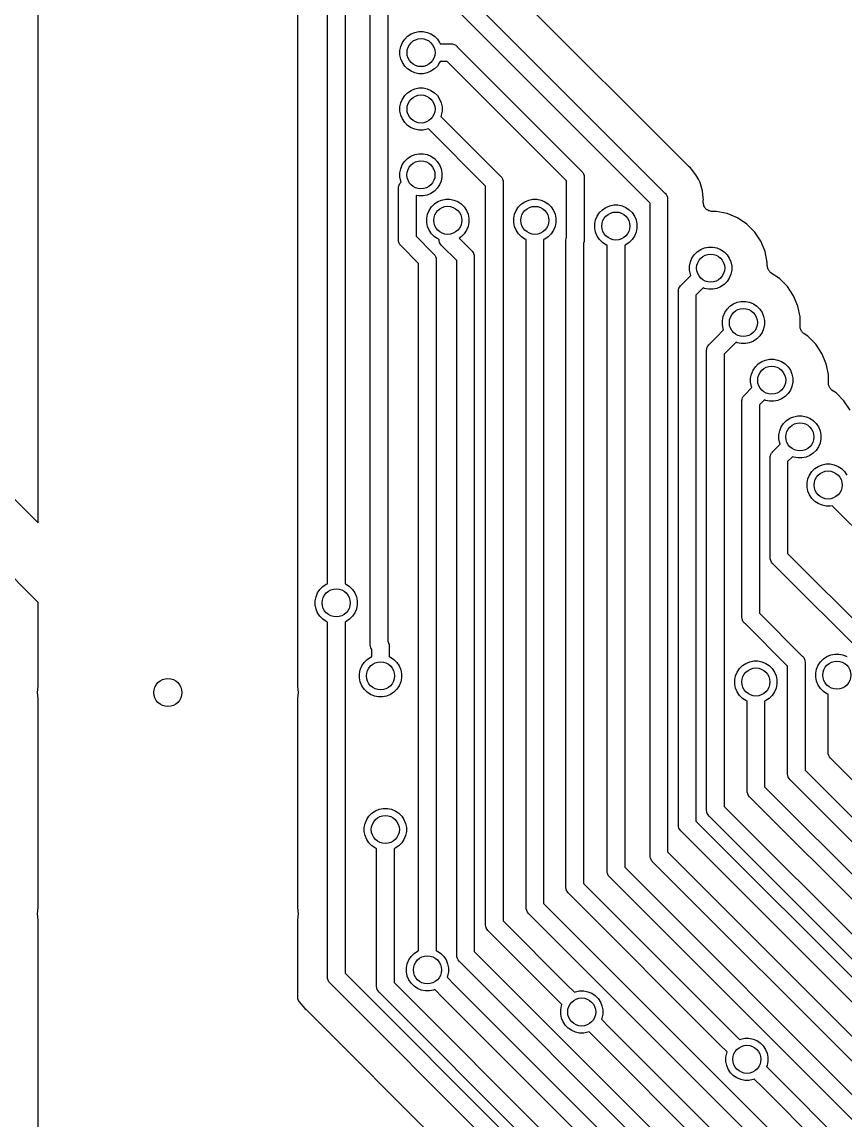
# Model space of a CAD drawing. Extents: x 3.61 to 7.55, y -5.8 to -3.38.
# Drawn here: x 5.58 to 6.041, y -4.813 to -4.197 of the extents above; entities that cross this region are included whole.
import ezdxf

# ---------------------------------------------------------------- set-up
doc = ezdxf.new("R2010")
doc.units = 0
doc.header["$MEASUREMENT"] = 0
doc.layers.add('BLACK', color=7, linetype='CONTINUOUS')

msp = doc.modelspace()

# ---------------------------------------------------------------- linework, layer by layer
at = {"layer": 'BLACK', "linetype": 'CONTINUOUS'}
for p, q in [((5.58858, -4.47763), (5.58858, -3.95633)), ((5.73425, -3.98292), (5.73425, -4.55154)), ((5.75098, -4.5117), (5.75098, -3.98857)), ((5.76083, -3.99037), (5.76083, -4.5117)), ((5.77502, -4.54562), (5.77502, -3.98694)), ((5.78486, -3.98874), (5.78486, -4.54392)), ((5.95359, -4.27747), (5.83886, -4.16274)), ((5.82385, -4.17602), (5.94032, -4.29249)), ((5.93209, -4.29817), (5.81816, -4.18425)), ((5.79303, -4.20813), (5.79432, -4.2062)), ((5.79432, -4.2062), (5.79597, -4.20455)), ((5.79597, -4.20455), (5.7979, -4.20326)), ((5.7979, -4.20326), (5.80005, -4.20237)), ((5.80005, -4.20237), (5.80233, -4.20192)), ((5.80233, -4.20192), (5.80466, -4.20192)), ((5.80466, -4.20192), (5.80694, -4.20237)), ((5.80694, -4.20237), (5.80909, -4.20326)), ((5.80909, -4.20326), (5.81103, -4.20455)), ((5.81103, -4.20455), (5.81267, -4.2062)), ((5.81267, -4.2062), (5.81396, -4.20813)), ((5.79169, -4.21256), (5.79214, -4.21028)), ((5.79169, -4.21489), (5.79169, -4.21256)), ((5.79214, -4.21028), (5.79303, -4.20813)), ((5.81396, -4.20813), (5.81424, -4.20881)), ((5.81424, -4.20881), (5.81996, -4.20881)), ((5.81996, -4.20881), (5.8202, -4.20878)), ((5.8202, -4.20878), (5.82044, -4.20881)), ((5.82044, -4.20881), (5.82044, -4.20881)), ((5.82044, -4.20881), (5.82116, -4.20888)), ((5.82116, -4.20888), (5.82209, -4.20916)), ((5.82209, -4.20916), (5.82295, -4.20962)), ((5.82295, -4.20962), (5.8237, -4.21023)), ((5.8237, -4.21023), (5.82385, -4.21042)), ((5.82385, -4.21042), (5.89345, -4.28002)), ((5.79214, -4.21717), (5.79169, -4.21489)), ((5.79303, -4.21932), (5.79214, -4.21717)), ((5.79432, -4.22126), (5.79303, -4.21932)), ((5.81396, -4.21932), (5.81267, -4.22126)), ((5.81424, -4.21865), (5.81396, -4.21932)), ((5.81816, -4.21865), (5.81424, -4.21865)), ((5.88522, -4.28571), (5.81816, -4.21865)), ((5.79597, -4.2229), (5.79432, -4.22126)), ((5.7979, -4.2242), (5.79597, -4.2229)), ((5.80005, -4.22509), (5.7979, -4.2242)), ((5.80233, -4.22554), (5.80005, -4.22509)), ((5.80466, -4.22554), (5.80233, -4.22554)), ((5.80694, -4.22509), (5.80466, -4.22554)), ((5.80909, -4.2242), (5.80694, -4.22509)), ((5.81103, -4.2229), (5.80909, -4.2242)), ((5.81267, -4.22126), (5.81103, -4.2229)), ((5.79303, -4.23978), (5.79432, -4.23784)), ((5.79432, -4.23784), (5.79597, -4.2362)), ((5.79597, -4.2362), (5.7979, -4.23491)), ((5.7979, -4.23491), (5.80005, -4.23401)), ((5.80005, -4.23401), (5.80233, -4.23356)), ((5.80233, -4.23356), (5.80466, -4.23356)), ((5.80466, -4.23356), (5.80694, -4.23401)), ((5.80694, -4.23401), (5.80909, -4.23491)), ((5.80909, -4.23491), (5.81103, -4.2362)), ((5.81103, -4.2362), (5.81267, -4.23784)), ((5.81267, -4.23784), (5.81396, -4.23978)), ((5.79169, -4.24421), (5.79214, -4.24193)), ((5.79169, -4.24654), (5.79169, -4.24421)), ((5.79214, -4.24193), (5.79303, -4.23978)), ((5.81396, -4.23978), (5.81485, -4.24193)), ((5.81485, -4.24193), (5.81531, -4.24421)), ((5.81531, -4.24421), (5.81531, -4.24654)), ((5.79214, -4.24882), (5.79169, -4.24654)), ((5.79303, -4.25097), (5.79214, -4.24882)), ((5.81485, -4.24882), (5.81457, -4.24949)), ((5.81457, -4.24949), (5.84799, -4.2829)), ((5.81531, -4.24654), (5.81485, -4.24882)), ((5.79432, -4.2529), (5.79303, -4.25097)), ((5.79597, -4.25455), (5.79432, -4.2529)), ((5.7979, -4.25584), (5.79597, -4.25455)), ((5.80005, -4.25673), (5.7979, -4.25584)), ((5.80233, -4.25718), (5.80005, -4.25673)), ((5.80694, -4.25673), (5.80466, -4.25718)), ((5.80761, -4.25645), (5.80694, -4.25673)), ((5.83976, -4.28859), (5.80761, -4.25645)), ((5.80466, -4.25718), (5.80233, -4.25718)), ((5.79298, -4.27672), (5.79428, -4.27478)), ((5.79428, -4.27478), (5.79592, -4.27314)), ((5.79592, -4.27314), (5.79785, -4.27184)), ((5.79785, -4.27184), (5.8, -4.27095)), ((5.8, -4.27095), (5.80229, -4.2705)), ((5.80229, -4.2705), (5.80461, -4.2705)), ((5.80461, -4.2705), (5.80689, -4.27095)), ((5.80689, -4.27095), (5.80904, -4.27184)), ((5.80904, -4.27184), (5.81098, -4.27314)), ((5.81098, -4.27314), (5.81262, -4.27478)), ((5.81262, -4.27478), (5.81392, -4.27672)), ((5.79164, -4.28115), (5.79209, -4.27887)), ((5.79164, -4.28347), (5.79164, -4.28115)), ((5.79209, -4.27887), (5.79298, -4.27672)), ((5.81392, -4.27672), (5.81481, -4.27887)), ((5.81481, -4.27887), (5.81526, -4.28115)), ((5.81526, -4.28115), (5.81526, -4.28347)), ((5.89345, -4.28002), (5.89364, -4.28017)), ((5.89364, -4.28017), (5.89379, -4.28036)), ((5.89379, -4.28036), (5.89379, -4.28036)), ((5.89379, -4.28036), (5.89415, -4.2808)), ((5.89415, -4.2808), (5.89425, -4.28092)), ((5.89425, -4.28092), (5.89471, -4.28178)), ((5.95375, -4.27761), (5.95359, -4.27747)), ((5.9539, -4.27776), (5.95375, -4.27761)), ((5.95395, -4.2778), (5.9539, -4.27776)), ((5.95472, -4.27843), (5.95395, -4.2778)), ((5.95534, -4.27919), (5.95472, -4.27843)), ((5.95783, -4.28222), (5.95534, -4.27919)), ((5.79122, -4.28808), (5.79167, -4.28723)), ((5.79209, -4.28576), (5.79164, -4.28347)), ((5.79167, -4.28723), (5.79214, -4.28666)), ((5.79237, -4.28641), (5.79209, -4.28576)), ((5.79214, -4.28666), (5.79229, -4.28648)), ((5.79214, -4.28666), (5.79214, -4.28666)), ((5.79229, -4.28648), (5.79237, -4.28641)), ((5.81481, -4.28576), (5.81392, -4.28791)), ((5.81526, -4.28347), (5.81481, -4.28576)), ((5.84799, -4.2829), (5.84817, -4.28306)), ((5.84817, -4.28306), (5.84833, -4.28324)), ((5.84833, -4.28324), (5.84879, -4.28381)), ((5.84879, -4.28381), (5.84921, -4.28459)), ((5.84921, -4.28459), (5.84925, -4.28466)), ((5.84925, -4.28466), (5.84953, -4.28559)), ((5.84953, -4.28559), (5.8496, -4.28631)), ((5.8496, -4.28631), (5.8496, -4.28631)), ((5.8496, -4.28631), (5.84962, -4.28655)), ((5.84962, -4.28655), (5.8496, -4.28679)), ((5.8496, -4.28679), (5.8496, -4.70091)), ((5.88522, -4.31718), (5.88522, -4.28571)), ((5.89471, -4.28178), (5.89499, -4.28271)), ((5.89499, -4.28271), (5.89506, -4.28343)), ((5.89506, -4.28343), (5.89506, -4.28343)), ((5.89506, -4.28343), (5.89509, -4.28367)), ((5.89509, -4.28367), (5.89506, -4.28391)), ((5.89506, -4.28391), (5.89506, -4.31851)), ((5.95942, -4.28519), (5.95783, -4.28222)), ((5.96014, -4.28655), (5.95942, -4.28519)), ((5.95942, -4.28519), (5.95942, -4.28519)), ((5.96157, -4.29125), (5.96014, -4.28655)), ((5.79084, -4.28997), (5.79094, -4.28901)), ((5.79087, -4.29021), (5.79084, -4.28997)), ((5.79087, -4.31848), (5.79087, -4.29021)), ((5.79094, -4.28901), (5.79122, -4.28808)), ((5.80229, -4.29412), (5.80071, -4.29381)), ((5.80071, -4.29381), (5.80071, -4.31669)), ((5.80689, -4.29367), (5.80461, -4.29412)), ((5.80904, -4.29278), (5.80689, -4.29367)), ((5.81098, -4.29148), (5.80904, -4.29278)), ((5.81262, -4.28984), (5.81098, -4.29148)), ((5.81392, -4.28791), (5.81262, -4.28984)), ((5.83976, -4.7027), (5.83976, -4.28859)), ((5.94032, -4.29249), (5.9405, -4.29264)), ((5.9405, -4.29264), (5.94066, -4.29283)), ((5.94066, -4.29283), (5.94112, -4.29339)), ((5.94112, -4.29339), (5.94149, -4.29408)), ((5.96195, -4.29515), (5.96157, -4.29125)), ((5.80461, -4.29412), (5.80229, -4.29412)), ((5.80934, -4.30028), (5.81099, -4.29864)), ((5.81099, -4.29864), (5.81292, -4.29735)), ((5.81292, -4.29735), (5.81507, -4.29646)), ((5.81507, -4.29646), (5.81736, -4.296)), ((5.81736, -4.296), (5.81968, -4.296)), ((5.81968, -4.296), (5.82196, -4.29646)), ((5.82196, -4.29646), (5.82411, -4.29735)), ((5.82411, -4.29735), (5.82605, -4.29864)), ((5.82605, -4.29864), (5.82769, -4.30028)), ((5.85824, -4.30031), (5.85988, -4.29866)), ((5.85988, -4.29866), (5.86182, -4.29737)), ((5.86182, -4.29737), (5.86397, -4.29648)), ((5.86397, -4.29648), (5.86625, -4.29603)), ((5.86625, -4.29603), (5.86857, -4.29603)), ((5.86857, -4.29603), (5.87086, -4.29648)), ((5.87086, -4.29648), (5.873, -4.29737)), ((5.873, -4.29737), (5.87494, -4.29866)), ((5.87494, -4.29866), (5.87658, -4.30031)), ((5.90728, -4.30056), (5.90943, -4.29967)), ((5.90943, -4.29967), (5.91171, -4.29921)), ((5.91171, -4.29921), (5.91404, -4.29921)), ((5.91404, -4.29921), (5.91632, -4.29967)), ((5.91632, -4.29967), (5.91847, -4.30056)), ((5.93209, -4.664), (5.93209, -4.29817)), ((5.94149, -4.29408), (5.94158, -4.29424)), ((5.94158, -4.29424), (5.94186, -4.29517)), ((5.94186, -4.29517), (5.94193, -4.29589)), ((5.94193, -4.29589), (5.94193, -4.29589)), ((5.94193, -4.29589), (5.94195, -4.29614)), ((5.94195, -4.29614), (5.94193, -4.29638)), ((5.94193, -4.29638), (5.94193, -4.66221)), ((5.96193, -4.29754), (5.96195, -4.29733)), ((5.96193, -4.29761), (5.96193, -4.29754)), ((5.96193, -4.29783), (5.96193, -4.29761)), ((5.96195, -4.29808), (5.96193, -4.29783)), ((5.96195, -4.29516), (5.96195, -4.29515)), ((5.96205, -4.29614), (5.96195, -4.29516)), ((5.96195, -4.29712), (5.96205, -4.29614)), ((5.96195, -4.29733), (5.96195, -4.29712)), ((5.96195, -4.29809), (5.96195, -4.29808)), ((5.96196, -4.29811), (5.96195, -4.29809)), ((5.96198, -4.2983), (5.96196, -4.29811)), ((5.96202, -4.29877), (5.96198, -4.2983)), ((5.96202, -4.29879), (5.96202, -4.29877)), ((5.96202, -4.29881), (5.96202, -4.29879)), ((5.96216, -4.29926), (5.96202, -4.29881)), ((5.96229, -4.29971), (5.96216, -4.29926)), ((5.9623, -4.29972), (5.96229, -4.29971)), ((5.96231, -4.29974), (5.9623, -4.29972)), ((5.96253, -4.30016), (5.96231, -4.29974)), ((5.80671, -4.30665), (5.80716, -4.30437)), ((5.80716, -4.30437), (5.80805, -4.30222)), ((5.80805, -4.30222), (5.80934, -4.30028)), ((5.82769, -4.30028), (5.82899, -4.30222)), ((5.82899, -4.30222), (5.82988, -4.30437)), ((5.82988, -4.30437), (5.83033, -4.30665)), ((5.8556, -4.30667), (5.85605, -4.30439)), ((5.85605, -4.30439), (5.85694, -4.30224)), ((5.85694, -4.30224), (5.85824, -4.30031)), ((5.87658, -4.30031), (5.87788, -4.30224)), ((5.87788, -4.30224), (5.87877, -4.30439)), ((5.87877, -4.30439), (5.87922, -4.30667)), ((5.90152, -4.30758), (5.90241, -4.30543)), ((5.90241, -4.30543), (5.9037, -4.30349)), ((5.9037, -4.30349), (5.90535, -4.30185)), ((5.90535, -4.30185), (5.90728, -4.30056)), ((5.91847, -4.30056), (5.9204, -4.30185)), ((5.9204, -4.30185), (5.92205, -4.30349)), ((5.92205, -4.30349), (5.92334, -4.30543)), ((5.92334, -4.30543), (5.92423, -4.30758)), ((5.96275, -4.30057), (5.96253, -4.30016)), ((5.96276, -4.30059), (5.96275, -4.30057)), ((5.96276, -4.3006), (5.96276, -4.30059)), ((5.96306, -4.30097), (5.96276, -4.3006)), ((5.96336, -4.30133), (5.96306, -4.30097)), ((5.96337, -4.30134), (5.96336, -4.30133)), ((5.96338, -4.30136), (5.96337, -4.30134)), ((5.96374, -4.30166), (5.96338, -4.30136)), ((5.9641, -4.30196), (5.96374, -4.30166)), ((5.96412, -4.30197), (5.9641, -4.30196)), ((5.96413, -4.30198), (5.96412, -4.30197)), ((5.96455, -4.3022), (5.96413, -4.30198)), ((5.96496, -4.30243), (5.96455, -4.3022)), ((5.96498, -4.30244), (5.96496, -4.30243)), ((5.96499, -4.30244), (5.96498, -4.30244)), ((5.96544, -4.30258), (5.96499, -4.30244)), ((5.96589, -4.30273), (5.96544, -4.30258)), ((5.96591, -4.30273), (5.96589, -4.30273)), ((5.96592, -4.30273), (5.96591, -4.30273)), ((5.96639, -4.30278), (5.96592, -4.30273)), ((5.96686, -4.30283), (5.96639, -4.30278)), ((5.96689, -4.30283), (5.96686, -4.30283)), ((5.9669, -4.30283), (5.96689, -4.30283)), ((5.96689, -4.30283), (5.96689, -4.30283)), ((5.96693, -4.30283), (5.9669, -4.30283)), ((5.96919, -4.30283), (5.96693, -4.30283)), ((5.97534, -4.30406), (5.96919, -4.30283)), ((5.98113, -4.30646), (5.97534, -4.30406)), ((5.80671, -4.30898), (5.80671, -4.30665)), ((5.80716, -4.31126), (5.80671, -4.30898)), ((5.80805, -4.31341), (5.80716, -4.31126)), ((5.82988, -4.31126), (5.82899, -4.31341)), ((5.83033, -4.30898), (5.82988, -4.31126)), ((5.83033, -4.30665), (5.83033, -4.30898)), ((5.8556, -4.309), (5.8556, -4.30667)), ((5.85605, -4.31128), (5.8556, -4.309)), ((5.85694, -4.31343), (5.85605, -4.31128)), ((5.87877, -4.31128), (5.87788, -4.31343)), ((5.87922, -4.309), (5.87877, -4.31128)), ((5.87922, -4.30667), (5.87922, -4.309)), ((5.90106, -4.30986), (5.90152, -4.30758)), ((5.90106, -4.31219), (5.90106, -4.30986)), ((5.90152, -4.31447), (5.90106, -4.31219)), ((5.92423, -4.30758), (5.92469, -4.30986)), ((5.92469, -4.31219), (5.92423, -4.31447)), ((5.92469, -4.30986), (5.92469, -4.31219)), ((5.98634, -4.30994), (5.98113, -4.30646)), ((5.99077, -4.31437), (5.98634, -4.30994)), ((5.79084, -4.31873), (5.79087, -4.31848)), ((5.80071, -4.31669), (5.8104, -4.32637)), ((5.80934, -4.31534), (5.80805, -4.31341)), ((5.81099, -4.31699), (5.80934, -4.31534)), ((5.81292, -4.31828), (5.81099, -4.31699)), ((5.81359, -4.31855), (5.81292, -4.31828)), ((5.8136, -4.31866), (5.81359, -4.31855)), ((5.82605, -4.31699), (5.82485, -4.31779)), ((5.82485, -4.31779), (5.83176, -4.32471)), ((5.82769, -4.31534), (5.82605, -4.31699)), ((5.82899, -4.31341), (5.82769, -4.31534)), ((5.85824, -4.31537), (5.85694, -4.31343)), ((5.85988, -4.31701), (5.85824, -4.31537)), ((5.86182, -4.3183), (5.85988, -4.31701)), ((5.86249, -4.31858), (5.86182, -4.3183)), ((5.86249, -4.32478), (5.86249, -4.31858)), ((5.873, -4.3183), (5.87233, -4.31858)), ((5.87233, -4.31858), (5.87233, -4.69113)), ((5.87494, -4.31701), (5.873, -4.3183)), ((5.87658, -4.31537), (5.87494, -4.31701)), ((5.87788, -4.31343), (5.87658, -4.31537)), ((5.88484, -4.31888), (5.88491, -4.31816)), ((5.88491, -4.31816), (5.8852, -4.31723)), ((5.8852, -4.31723), (5.88522, -4.31718)), ((5.89506, -4.31851), (5.89509, -4.31875)), ((5.90241, -4.31662), (5.90152, -4.31447)), ((5.9037, -4.31855), (5.90241, -4.31662)), ((5.90535, -4.3202), (5.9037, -4.31855)), ((5.92205, -4.31855), (5.9204, -4.3202)), ((5.92334, -4.31662), (5.92205, -4.31855)), ((5.92423, -4.31447), (5.92334, -4.31662)), ((5.99425, -4.31958), (5.99077, -4.31437)), ((5.79087, -4.31897), (5.79084, -4.31873)), ((5.79094, -4.31969), (5.79087, -4.31897)), ((5.79087, -4.31897), (5.79087, -4.31897)), ((5.79122, -4.32062), (5.79094, -4.31969)), ((5.79167, -4.32147), (5.79122, -4.32062)), ((5.79229, -4.32222), (5.79167, -4.32147)), ((5.79248, -4.32238), (5.79229, -4.32222)), ((5.80217, -4.33206), (5.79248, -4.32238)), ((5.81367, -4.31938), (5.8136, -4.31866)), ((5.8136, -4.31866), (5.8136, -4.31866)), ((5.81395, -4.32031), (5.81367, -4.31938)), ((5.81441, -4.32117), (5.81395, -4.32031)), ((5.81502, -4.32192), (5.81441, -4.32117)), ((5.81521, -4.32207), (5.81502, -4.32192)), ((5.82353, -4.3304), (5.81521, -4.32207)), ((5.83176, -4.32471), (5.83195, -4.32486)), ((5.88482, -4.31913), (5.88484, -4.31889)), ((5.88484, -4.31937), (5.88482, -4.31913)), ((5.88484, -4.31889), (5.88484, -4.31888)), ((5.88484, -4.68164), (5.88484, -4.31937)), ((5.89471, -4.32064), (5.89469, -4.32069)), ((5.89469, -4.32069), (5.89469, -4.67984)), ((5.89499, -4.31971), (5.89471, -4.32064)), ((5.89506, -4.31899), (5.89499, -4.31971)), ((5.89509, -4.31875), (5.89506, -4.31899)), ((5.89506, -4.31899), (5.89506, -4.31899)), ((5.90728, -4.32149), (5.90535, -4.3202)), ((5.90795, -4.32177), (5.90728, -4.32149)), ((5.90795, -4.32797), (5.90795, -4.32177)), ((5.91847, -4.32149), (5.9178, -4.32177)), ((5.9178, -4.32177), (5.9178, -4.6708)), ((5.9204, -4.3202), (5.91847, -4.32149)), ((5.95853, -4.32547), (5.96047, -4.32418)), ((5.96047, -4.32418), (5.96262, -4.32329)), ((5.96262, -4.32329), (5.9649, -4.32283)), ((5.9649, -4.32283), (5.96722, -4.32283)), ((5.96722, -4.32283), (5.96951, -4.32329)), ((5.96951, -4.32329), (5.97166, -4.32418)), ((5.97166, -4.32418), (5.97359, -4.32547)), ((5.99665, -4.32537), (5.99425, -4.31958)), ((5.8104, -4.32637), (5.81058, -4.32653)), ((5.81058, -4.32653), (5.81074, -4.32672)), ((5.81074, -4.32672), (5.8112, -4.32728)), ((5.8112, -4.32728), (5.81163, -4.32809)), ((5.81163, -4.32809), (5.81166, -4.32813)), ((5.81166, -4.32813), (5.81194, -4.32906)), ((5.81194, -4.32906), (5.81201, -4.32978)), ((5.81201, -4.32978), (5.81201, -4.32978)), ((5.81201, -4.32978), (5.81203, -4.33003)), ((5.81203, -4.33003), (5.81201, -4.33027)), ((5.81201, -4.33027), (5.81201, -4.7176)), ((5.82353, -4.71977), (5.82353, -4.3304)), ((5.83195, -4.32486), (5.83211, -4.32505)), ((5.83211, -4.32505), (5.83257, -4.32561)), ((5.83257, -4.32561), (5.83288, -4.3262)), ((5.83288, -4.3262), (5.83302, -4.32646)), ((5.83302, -4.32646), (5.83331, -4.32739)), ((5.83331, -4.32739), (5.83338, -4.32812)), ((5.83338, -4.32812), (5.83338, -4.32812)), ((5.83338, -4.32812), (5.8334, -4.32836)), ((5.8334, -4.32836), (5.83338, -4.3286)), ((5.83338, -4.3286), (5.83338, -4.71797)), ((5.86249, -4.69293), (5.86249, -4.32478)), ((5.86249, -4.32478), (5.86249, -4.32478)), ((5.90795, -4.6726), (5.90795, -4.32797)), ((5.90795, -4.32797), (5.90795, -4.32797)), ((5.9547, -4.3312), (5.95559, -4.32905)), ((5.95559, -4.32905), (5.95689, -4.32712)), ((5.95689, -4.32712), (5.95853, -4.32547)), ((5.97359, -4.32547), (5.97524, -4.32712)), ((5.97524, -4.32712), (5.97653, -4.32905)), ((5.97653, -4.32905), (5.97742, -4.3312)), ((5.99787, -4.33151), (5.99665, -4.32537)), ((5.80217, -4.7176), (5.80217, -4.33206)), ((5.95425, -4.33348), (5.9547, -4.3312)), ((5.95425, -4.33581), (5.95425, -4.33348)), ((5.9547, -4.33809), (5.95425, -4.33581)), ((5.97742, -4.3312), (5.97787, -4.33348)), ((5.97787, -4.33581), (5.97742, -4.33809)), ((5.97787, -4.33348), (5.97787, -4.33581)), ((5.99787, -4.33322), (5.99787, -4.33151)), ((5.99792, -4.33368), (5.99787, -4.33322)), ((5.99796, -4.33415), (5.99792, -4.33368)), ((5.99797, -4.33417), (5.99796, -4.33415)), ((5.99797, -4.33419), (5.99797, -4.33417)), ((5.9981, -4.33464), (5.99797, -4.33419)), ((5.99823, -4.33508), (5.9981, -4.33464)), ((5.99824, -4.3351), (5.99823, -4.33508)), ((5.99825, -4.33513), (5.99824, -4.3351)), ((5.99847, -4.33554), (5.99825, -4.33513)), ((5.99868, -4.33595), (5.99847, -4.33554)), ((5.9987, -4.33597), (5.99868, -4.33595)), ((5.99871, -4.33599), (5.9987, -4.33597)), ((5.999, -4.33635), (5.99871, -4.33599)), ((5.99929, -4.33671), (5.999, -4.33635)), ((5.99931, -4.33673), (5.99929, -4.33671)), ((5.99932, -4.33674), (5.99931, -4.33673)), ((5.99968, -4.33704), (5.99932, -4.33674)), ((6.00004, -4.33734), (5.99968, -4.33704)), ((5.94954, -4.34421), (5.95498, -4.33876)), ((5.95498, -4.33876), (5.9547, -4.33809)), ((5.97524, -4.34217), (5.97359, -4.34382)), ((5.97653, -4.34024), (5.97524, -4.34217)), ((5.97742, -4.33809), (5.97653, -4.34024)), ((6.00008, -4.33737), (6.00004, -4.33734)), ((6.00009, -4.33738), (6.00008, -4.33737)), ((6.00008, -4.33737), (6.00008, -4.33737)), ((6.00008, -4.33737), (6.00008, -4.33737)), ((6.00472, -4.34047), (6.00009, -4.33738)), ((6.00915, -4.3449), (6.00472, -4.34047)), ((5.94791, -4.34786), (5.94794, -4.34751)), ((5.94793, -4.3481), (5.94791, -4.34786)), ((5.94793, -4.64669), (5.94793, -4.3481)), ((5.94794, -4.34751), (5.948, -4.34689)), ((5.948, -4.34689), (5.94802, -4.34683)), ((5.94802, -4.34683), (5.94828, -4.34596)), ((5.94828, -4.34596), (5.94874, -4.34511)), ((5.94874, -4.34511), (5.9492, -4.34455)), ((5.9492, -4.34455), (5.94935, -4.34436)), ((5.9492, -4.34455), (5.9492, -4.34455)), ((5.94935, -4.34436), (5.94954, -4.34421)), ((5.96194, -4.34572), (5.95777, -4.34989)), ((5.96262, -4.346), (5.96194, -4.34572)), ((5.9649, -4.34646), (5.96262, -4.346)), ((5.96722, -4.34646), (5.9649, -4.34646)), ((5.96951, -4.346), (5.96722, -4.34646)), ((5.97166, -4.34511), (5.96951, -4.346)), ((5.97359, -4.34382), (5.97166, -4.34511)), ((6.01263, -4.35011), (6.00915, -4.3449)), ((5.95777, -4.34989), (5.95777, -4.64489)), ((5.97691, -4.356), (5.97884, -4.35471)), ((5.97884, -4.35471), (5.98099, -4.35382)), ((5.98099, -4.35382), (5.98328, -4.35337)), ((5.98328, -4.35337), (5.9856, -4.35337)), ((5.9856, -4.35337), (5.98788, -4.35382)), ((5.98788, -4.35382), (5.99003, -4.35471)), ((5.99003, -4.35471), (5.99197, -4.356)), ((6.01503, -4.3559), (6.01263, -4.35011)), ((5.97263, -4.36401), (5.97308, -4.36173)), ((5.97308, -4.36173), (5.97397, -4.35958)), ((5.97397, -4.35958), (5.97526, -4.35765)), ((5.97526, -4.35765), (5.97691, -4.356)), ((5.99197, -4.356), (5.99361, -4.35765)), ((5.99361, -4.35765), (5.99491, -4.35958)), ((5.99491, -4.35958), (5.9958, -4.36173)), ((5.9958, -4.36173), (5.99625, -4.36401)), ((6.01625, -4.36204), (6.01503, -4.3559)), ((5.97263, -4.36634), (5.97263, -4.36401)), ((5.97308, -4.36862), (5.97263, -4.36634)), ((5.99625, -4.36634), (5.9958, -4.36862)), ((5.99625, -4.36401), (5.99625, -4.36634)), ((6.01625, -4.36726), (6.01625, -4.36204)), ((6.0163, -4.36772), (6.01625, -4.36726)), ((6.01634, -4.36818), (6.0163, -4.36772)), ((5.96538, -4.37727), (5.96932, -4.37334)), ((5.96932, -4.37334), (5.97336, -4.3693)), ((5.96932, -4.37334), (5.96932, -4.37334)), ((5.97336, -4.3693), (5.97308, -4.36862)), ((5.99361, -4.37271), (5.99197, -4.37435)), ((5.99491, -4.37077), (5.99361, -4.37271)), ((5.9958, -4.36862), (5.99491, -4.37077)), ((6.01634, -4.3682), (6.01634, -4.36818)), ((6.01635, -4.36823), (6.01634, -4.3682)), ((6.01648, -4.36867), (6.01635, -4.36823)), ((6.01661, -4.36912), (6.01648, -4.36867)), ((6.01662, -4.36914), (6.01661, -4.36912)), ((6.01663, -4.36916), (6.01662, -4.36914)), ((6.01685, -4.36957), (6.01663, -4.36916)), ((6.01706, -4.36998), (6.01685, -4.36957)), ((6.01707, -4.37), (6.01706, -4.36998)), ((6.01709, -4.37002), (6.01707, -4.37)), ((6.01738, -4.37038), (6.01709, -4.37002)), ((6.01767, -4.37075), (6.01738, -4.37038)), ((6.01769, -4.37076), (6.01767, -4.37075)), ((6.0177, -4.37078), (6.01769, -4.37076)), ((6.01806, -4.37108), (6.0177, -4.37078)), ((6.01841, -4.37137), (6.01806, -4.37108)), ((6.01845, -4.3714), (6.01841, -4.37137)), ((6.01846, -4.3714), (6.01845, -4.3714)), ((6.01845, -4.3714), (6.01845, -4.3714)), ((6.01847, -4.37141), (6.01846, -4.3714)), ((6.0206, -4.37283), (6.01847, -4.37141)), ((6.02503, -4.37726), (6.0206, -4.37283)), ((5.96375, -4.38092), (5.96384, -4.37996)), ((5.96384, -4.37996), (5.96413, -4.37903)), ((5.96413, -4.37903), (5.96458, -4.37818)), ((5.96458, -4.37818), (5.96504, -4.37761)), ((5.96504, -4.37761), (5.9652, -4.37743)), ((5.96504, -4.37761), (5.96504, -4.37761)), ((5.9652, -4.37743), (5.96538, -4.37727)), ((5.98032, -4.37626), (5.97628, -4.3803)), ((5.98099, -4.37653), (5.98032, -4.37626)), ((5.98328, -4.37699), (5.98099, -4.37653)), ((5.9856, -4.37699), (5.98328, -4.37699)), ((5.98788, -4.37653), (5.9856, -4.37699)), ((5.99003, -4.37564), (5.98788, -4.37653)), ((5.99197, -4.37435), (5.99003, -4.37564)), ((6.02851, -4.38248), (6.02503, -4.37726)), ((5.96377, -4.38116), (5.96375, -4.38092)), ((5.96377, -4.6384), (5.96377, -4.38116)), ((5.97628, -4.3803), (5.97362, -4.38296)), ((5.97362, -4.38296), (5.97362, -4.6366)), ((5.97628, -4.3803), (5.97628, -4.3803)), ((5.99473, -4.38708), (5.99687, -4.38619)), ((5.99687, -4.38619), (5.99916, -4.38573)), ((5.99916, -4.38573), (6.00148, -4.38573)), ((6.00148, -4.38573), (6.00376, -4.38619)), ((6.00376, -4.38619), (6.00591, -4.38708)), ((6.03091, -4.38826), (6.02851, -4.38248)), ((5.98896, -4.3941), (5.98985, -4.39195)), ((5.98985, -4.39195), (5.99115, -4.39001)), ((5.99115, -4.39001), (5.99279, -4.38837)), ((5.99279, -4.38837), (5.99473, -4.38708)), ((6.00591, -4.38708), (6.00785, -4.38837)), ((6.00785, -4.38837), (6.00949, -4.39001)), ((6.00949, -4.39001), (6.01079, -4.39195)), ((6.01079, -4.39195), (6.01168, -4.3941)), ((6.03213, -4.39441), (6.03091, -4.38826)), ((5.98851, -4.39638), (5.98896, -4.3941)), ((5.98851, -4.39871), (5.98851, -4.39638)), ((6.01168, -4.3941), (6.01213, -4.39638)), ((6.01213, -4.39638), (6.01213, -4.39871)), ((6.03213, -4.39908), (6.03213, -4.39441)), ((5.9852, -4.4057), (5.98924, -4.40166)), ((5.98896, -4.40099), (5.98851, -4.39871)), ((5.98924, -4.40166), (5.98896, -4.40099)), ((6.01079, -4.40314), (6.00949, -4.40507)), ((6.01168, -4.40099), (6.01079, -4.40314)), ((6.01213, -4.39871), (6.01168, -4.40099)), ((6.03218, -4.39954), (6.03213, -4.39908)), ((6.03222, -4.4), (6.03218, -4.39954)), ((6.03222, -4.40003), (6.03222, -4.4)), ((6.03223, -4.40005), (6.03222, -4.40003)), ((6.03236, -4.40049), (6.03223, -4.40005)), ((6.03249, -4.40094), (6.03236, -4.40049)), ((6.0325, -4.40096), (6.03249, -4.40094)), ((6.03251, -4.40098), (6.0325, -4.40096)), ((6.03273, -4.40139), (6.03251, -4.40098)), ((6.03294, -4.40181), (6.03273, -4.40139)), ((6.03295, -4.40182), (6.03294, -4.40181)), ((6.03297, -4.40185), (6.03295, -4.40182)), ((6.03326, -4.40221), (6.03297, -4.40185)), ((6.03355, -4.40257), (6.03326, -4.40221)), ((6.03357, -4.40258), (6.03355, -4.40257)), ((6.03358, -4.4026), (6.03357, -4.40258)), ((6.03394, -4.4029), (6.03358, -4.4026)), ((6.0343, -4.4032), (6.03394, -4.4029)), ((6.03433, -4.40322), (6.0343, -4.4032)), ((6.03434, -4.40322), (6.03433, -4.40322)), ((6.03433, -4.40322), (6.03433, -4.40322)), ((6.03435, -4.40324), (6.03434, -4.40322)), ((6.03644, -4.40463), (6.03435, -4.40324)), ((6.04087, -4.40906), (6.03644, -4.40463)), ((5.51969, -4.40874), (5.58858, -4.47763)), ((5.98356, -4.40935), (5.9836, -4.40896)), ((5.98359, -4.4096), (5.98356, -4.40935)), ((5.98359, -4.53003), (5.98359, -4.4096)), ((5.9836, -4.40896), (5.98366, -4.40839)), ((5.98366, -4.40839), (5.9837, -4.40824)), ((5.9837, -4.40824), (5.98394, -4.40746)), ((5.98394, -4.40746), (5.9844, -4.40661)), ((5.9844, -4.40661), (5.98486, -4.40605)), ((5.98486, -4.40605), (5.98501, -4.40586)), ((5.98486, -4.40605), (5.98486, -4.40605)), ((5.98501, -4.40586), (5.9852, -4.4057)), ((5.9962, -4.40862), (5.99343, -4.41139)), ((5.99687, -4.4089), (5.9962, -4.40862)), ((5.99916, -4.40935), (5.99687, -4.4089)), ((6.00148, -4.40935), (5.99916, -4.40935)), ((6.00376, -4.4089), (6.00148, -4.40935)), ((6.00591, -4.40801), (6.00376, -4.4089)), ((6.00785, -4.40672), (6.00591, -4.40801)), ((6.00949, -4.40507), (6.00785, -4.40672)), ((6.04435, -4.41427), (6.04087, -4.40906)), ((5.99343, -4.41139), (5.99343, -4.52823)), ((6.0057, -4.42375), (6.00699, -4.42181)), ((6.00699, -4.42181), (6.00863, -4.42017)), ((6.00863, -4.42017), (6.01057, -4.41887)), ((6.01057, -4.41887), (6.01272, -4.41798)), ((6.01272, -4.41798), (6.015, -4.41753)), ((6.015, -4.41753), (6.01733, -4.41753)), ((6.01733, -4.41753), (6.01961, -4.41798)), ((6.01961, -4.41798), (6.02176, -4.41887)), ((6.02176, -4.41887), (6.02369, -4.42017)), ((6.02369, -4.42017), (6.02534, -4.42181)), ((6.02534, -4.42181), (6.02663, -4.42375)), ((5.58858, -4.52218), (5.49335, -4.42694)), ((6.00435, -4.42818), (6.00481, -4.4259)), ((6.00435, -4.4305), (6.00435, -4.42818)), ((6.00481, -4.4259), (6.0057, -4.42375)), ((6.02663, -4.42375), (6.02752, -4.4259)), ((6.02752, -4.4259), (6.02797, -4.42818)), ((6.02797, -4.42818), (6.02797, -4.4305)), ((6.00104, -4.4375), (6.00508, -4.43346)), ((6.00481, -4.43279), (6.00435, -4.4305)), ((6.00508, -4.43346), (6.00481, -4.43279)), ((6.02663, -4.43494), (6.02534, -4.43687)), ((6.02752, -4.43279), (6.02663, -4.43494)), ((6.02797, -4.4305), (6.02752, -4.43279)), ((5.99941, -4.44115), (5.99944, -4.44084)), ((5.99943, -4.44139), (5.99941, -4.44115)), ((5.99943, -4.49657), (5.99943, -4.44139)), ((5.99944, -4.44084), (5.9995, -4.44019)), ((5.9995, -4.44019), (5.99956, -4.44)), ((5.99956, -4.44), (5.99978, -4.43926)), ((5.99978, -4.43926), (6.00024, -4.4384)), ((6.00024, -4.4384), (6.0007, -4.43784)), ((6.0007, -4.43784), (6.00086, -4.43765)), ((6.0007, -4.43784), (6.0007, -4.43784)), ((6.00086, -4.43765), (6.00104, -4.4375)), ((6.01204, -4.44042), (6.00927, -4.44319)), ((6.01272, -4.4407), (6.01204, -4.44042)), ((6.015, -4.44115), (6.01272, -4.4407)), ((6.01733, -4.44115), (6.015, -4.44115)), ((6.01961, -4.4407), (6.01733, -4.44115)), ((6.02176, -4.43981), (6.01961, -4.4407)), ((6.02369, -4.43851), (6.02176, -4.43981)), ((6.02534, -4.43687), (6.02369, -4.43851)), ((6.00927, -4.44319), (6.00927, -4.49477)), ((6.02283, -4.44879), (6.02448, -4.44714)), ((6.02448, -4.44714), (6.02641, -4.44585)), ((6.02641, -4.44585), (6.02856, -4.44496)), ((6.02856, -4.44496), (6.03084, -4.4445)), ((6.03084, -4.4445), (6.03317, -4.4445)), ((6.03317, -4.4445), (6.03545, -4.44496)), ((6.03545, -4.44496), (6.0376, -4.44585)), ((6.0376, -4.44585), (6.03953, -4.44714)), ((6.03953, -4.44714), (6.04118, -4.44879)), ((6.02019, -4.45515), (6.02065, -4.45287)), ((6.02065, -4.45287), (6.02154, -4.45072)), ((6.02154, -4.45072), (6.02283, -4.44879)), ((6.04118, -4.44879), (6.04247, -4.45072)), ((6.02019, -4.45748), (6.02019, -4.45515)), ((6.02065, -4.45976), (6.02019, -4.45748)), ((6.02154, -4.46191), (6.02065, -4.45976)), ((6.02283, -4.46385), (6.02154, -4.46191)), ((6.02448, -4.46549), (6.02283, -4.46385)), ((6.02641, -4.46678), (6.02448, -4.46549)), ((6.02856, -4.46767), (6.02641, -4.46678)), ((6.03084, -4.46813), (6.02856, -4.46767)), ((6.03317, -4.46813), (6.03084, -4.46813)), ((6.03428, -4.46791), (6.03317, -4.46813)), ((6.09294, -4.52656), (6.03428, -4.46791)), ((5.99941, -4.49681), (5.99943, -4.49657)), ((5.99943, -4.49705), (5.99941, -4.49681)), ((5.9995, -4.49777), (5.99943, -4.49705)), ((5.99943, -4.49705), (5.99943, -4.49705)), ((6.00927, -4.49477), (6.06293, -4.54843)), ((5.99978, -4.4987), (5.9995, -4.49777)), ((6.00024, -4.49956), (5.99978, -4.4987)), ((6.00086, -4.50031), (6.00024, -4.49956)), ((6.00104, -4.50046), (6.00086, -4.50031)), ((6.0547, -4.55412), (6.00104, -4.50046)), ((5.74544, -4.51685), (5.74673, -4.51492)), ((5.74673, -4.51492), (5.74838, -4.51327)), ((5.74838, -4.51327), (5.75031, -4.51198)), ((5.75031, -4.51198), (5.75098, -4.5117)), ((5.76083, -4.5117), (5.7615, -4.51198)), ((5.7615, -4.51198), (5.76343, -4.51327)), ((5.76343, -4.51327), (5.76508, -4.51492)), ((5.76508, -4.51492), (5.76637, -4.51685)), ((5.74409, -4.52128), (5.74455, -4.519)), ((5.74409, -4.52361), (5.74409, -4.52128)), ((5.74455, -4.519), (5.74544, -4.51685)), ((5.76637, -4.51685), (5.76726, -4.519)), ((5.76726, -4.519), (5.76772, -4.52128)), ((5.76772, -4.52128), (5.76772, -4.52361)), ((5.58858, -4.5587), (5.58858, -4.52218)), ((5.74455, -4.52589), (5.74409, -4.52361)), ((5.74544, -4.52804), (5.74455, -4.52589)), ((5.74673, -4.52998), (5.74544, -4.52804)), ((5.76637, -4.52804), (5.76508, -4.52998)), ((5.76726, -4.52589), (5.76637, -4.52804)), ((5.76772, -4.52361), (5.76726, -4.52589)), ((5.74838, -4.53162), (5.74673, -4.52998)), ((5.75031, -4.53291), (5.74838, -4.53162)), ((5.75098, -4.53319), (5.75031, -4.53291)), ((5.75098, -4.53939), (5.75098, -4.53319)), ((5.7615, -4.53291), (5.76083, -4.53319)), ((5.76083, -4.53319), (5.76083, -4.73025)), ((5.76343, -4.53162), (5.7615, -4.53291)), ((5.76508, -4.52998), (5.76343, -4.53162)), ((5.98356, -4.53027), (5.98359, -4.53003)), ((5.98359, -4.53051), (5.98356, -4.53027)), ((5.98366, -4.53124), (5.98359, -4.53051)), ((5.98359, -4.53051), (5.98359, -4.53051)), ((5.98394, -4.53217), (5.98366, -4.53124)), ((5.9844, -4.53302), (5.98394, -4.53217)), ((5.98501, -4.53377), (5.9844, -4.53302)), ((5.9852, -4.53392), (5.98501, -4.53377)), ((6.00924, -4.55796), (5.9852, -4.53392)), ((5.99343, -4.52823), (6.01747, -4.55227)), ((5.75098, -4.73204), (5.75098, -4.53939)), ((5.75098, -4.53939), (5.75098, -4.53939)), ((5.775, -4.54586), (5.77502, -4.54562)), ((5.77502, -4.5461), (5.775, -4.54586)), ((5.77509, -4.54683), (5.77502, -4.5461)), ((5.77502, -4.5461), (5.77502, -4.5461)), ((5.78486, -4.54392), (5.78488, -4.54393)), ((5.78488, -4.54393), (5.78533, -4.54479)), ((5.78533, -4.54479), (5.78561, -4.54572)), ((5.78561, -4.54572), (5.78568, -4.54644)), ((5.78568, -4.54644), (5.78568, -4.54644)), ((5.78568, -4.54644), (5.78571, -4.54668)), ((5.73425, -4.55154), (5.73425, -4.56916)), ((5.77537, -4.54775), (5.77509, -4.54683)), ((5.77517, -4.55292), (5.77584, -4.55264)), ((5.77583, -4.54861), (5.77537, -4.54775)), ((5.77584, -4.54862), (5.77583, -4.54861)), ((5.77584, -4.55264), (5.77584, -4.54862)), ((5.78571, -4.54668), (5.78568, -4.54692)), ((5.78568, -4.54692), (5.78568, -4.55264)), ((5.78568, -4.55264), (5.78636, -4.55292)), ((6.01747, -4.55227), (6.01766, -4.55243)), ((6.01766, -4.55243), (6.01781, -4.55261)), ((6.01781, -4.55261), (6.01827, -4.55318)), ((6.02936, -4.55382), (6.0313, -4.55253)), ((6.0313, -4.55253), (6.03345, -4.55163)), ((6.03345, -4.55163), (6.03573, -4.55118)), ((6.03573, -4.55118), (6.03805, -4.55118)), ((6.03805, -4.55118), (6.04034, -4.55163)), ((6.04034, -4.55163), (6.04249, -4.55253)), ((5.58858, -4.56916), (5.58858, -4.5587)), ((5.58858, -4.5587), (5.58858, -4.5587)), ((5.76941, -4.55994), (5.7703, -4.55779)), ((5.7703, -4.55779), (5.77159, -4.55586)), ((5.77159, -4.55586), (5.77323, -4.55421)), ((5.77323, -4.55421), (5.77517, -4.55292)), ((5.78636, -4.55292), (5.78829, -4.55421)), ((5.78829, -4.55421), (5.78994, -4.55586)), ((5.78994, -4.55586), (5.79123, -4.55779)), ((5.79123, -4.55779), (5.79212, -4.55994)), ((5.98225, -4.55931), (5.9839, -4.55766)), ((5.9839, -4.55766), (5.98583, -4.55637)), ((5.98583, -4.55637), (5.98798, -4.55548)), ((5.98798, -4.55548), (5.99026, -4.55502)), ((5.99026, -4.55502), (5.99259, -4.55502)), ((5.99259, -4.55502), (5.99487, -4.55548)), ((5.99487, -4.55548), (5.99702, -4.55637)), ((5.99702, -4.55637), (5.99896, -4.55766)), ((5.99896, -4.55766), (6.0006, -4.55931)), ((6.00924, -4.61807), (6.00924, -4.55796)), ((6.01827, -4.55318), (6.01851, -4.55363)), ((6.01851, -4.55363), (6.01873, -4.55403)), ((6.01873, -4.55403), (6.01901, -4.55496)), ((6.01901, -4.55496), (6.01908, -4.55568)), ((6.01908, -4.55568), (6.01908, -4.55568)), ((6.01908, -4.55568), (6.0191, -4.55592)), ((6.0191, -4.55592), (6.01908, -4.55616)), ((6.01908, -4.55616), (6.01908, -4.61627)), ((6.02553, -4.55955), (6.02642, -4.5574)), ((6.02642, -4.5574), (6.02772, -4.55546)), ((6.02772, -4.55546), (6.02936, -4.55382)), ((5.76895, -4.56222), (5.76941, -4.55994)), ((5.76895, -4.56455), (5.76895, -4.56222)), ((5.76941, -4.56683), (5.76895, -4.56455)), ((5.79212, -4.55994), (5.79257, -4.56222)), ((5.79257, -4.56455), (5.79212, -4.56683)), ((5.79257, -4.56222), (5.79257, -4.56455)), ((5.97962, -4.56567), (5.98007, -4.56339)), ((5.98007, -4.56339), (5.98096, -4.56124)), ((5.98096, -4.56124), (5.98225, -4.55931)), ((6.0006, -4.55931), (6.00189, -4.56124)), ((6.00189, -4.56124), (6.00278, -4.56339)), ((6.00278, -4.56339), (6.00324, -4.56567)), ((6.02508, -4.56183), (6.02553, -4.55955)), ((6.02508, -4.56416), (6.02508, -4.56183)), ((6.02553, -4.56644), (6.02508, -4.56416)), ((5.58823, -4.57274), (5.58858, -4.56916)), ((5.73425, -4.56916), (5.7346, -4.57274)), ((5.7703, -4.56898), (5.76941, -4.56683)), ((5.77159, -4.57091), (5.7703, -4.56898)), ((5.77323, -4.57256), (5.77159, -4.57091)), ((5.78994, -4.57091), (5.78829, -4.57256)), ((5.79123, -4.56898), (5.78994, -4.57091)), ((5.79212, -4.56683), (5.79123, -4.56898)), ((5.97962, -4.568), (5.97962, -4.56567)), ((5.98007, -4.57028), (5.97962, -4.568)), ((5.98096, -4.57243), (5.98007, -4.57028)), ((6.00278, -4.57028), (6.00189, -4.57243)), ((6.00324, -4.568), (6.00278, -4.57028)), ((6.00324, -4.56567), (6.00324, -4.568)), ((6.02642, -4.56859), (6.02553, -4.56644)), ((6.02772, -4.57052), (6.02642, -4.56859)), ((6.02936, -4.57217), (6.02772, -4.57052)), ((5.58858, -4.57632), (5.58823, -4.57274)), ((5.58858, -4.69327), (5.58858, -4.57632)), ((5.7346, -4.57274), (5.73425, -4.57632)), ((5.73425, -4.57632), (5.73425, -4.69327)), ((5.77517, -4.57385), (5.77323, -4.57256)), ((5.77732, -4.57474), (5.77517, -4.57385)), ((5.7796, -4.5752), (5.77732, -4.57474)), ((5.78193, -4.5752), (5.7796, -4.5752)), ((5.78421, -4.57474), (5.78193, -4.5752)), ((5.78636, -4.57385), (5.78421, -4.57474)), ((5.78829, -4.57256), (5.78636, -4.57385)), ((5.98225, -4.57436), (5.98096, -4.57243)), ((5.9839, -4.57601), (5.98225, -4.57436)), ((5.98583, -4.5773), (5.9839, -4.57601)), ((5.98651, -4.57758), (5.98583, -4.5773)), ((5.99702, -4.5773), (5.99635, -4.57758)), ((5.99896, -4.57601), (5.99702, -4.5773)), ((6.0006, -4.57436), (5.99896, -4.57601)), ((6.00189, -4.57243), (6.0006, -4.57436)), ((6.0313, -4.57346), (6.02936, -4.57217)), ((6.03197, -4.57374), (6.0313, -4.57346)), ((6.03197, -4.60592), (6.03197, -4.57374)), ((5.98651, -4.62749), (5.98651, -4.57758)), ((5.99635, -4.57758), (5.99635, -4.62569)), ((6.03195, -4.60616), (6.03197, -4.60592)), ((6.03197, -4.60641), (6.03195, -4.60616)), ((6.03204, -4.60713), (6.03197, -4.60641)), ((6.03197, -4.60641), (6.03197, -4.60641)), ((6.03232, -4.60806), (6.03204, -4.60713)), ((6.03278, -4.60891), (6.03232, -4.60806)), ((6.03339, -4.60966), (6.03278, -4.60891)), ((6.03358, -4.60982), (6.03339, -4.60966)), ((6.17588, -4.75211), (6.03358, -4.60982)), ((6.00921, -4.61831), (6.00924, -4.61807)), ((6.00924, -4.61855), (6.00921, -4.61831)), ((6.00931, -4.61927), (6.00924, -4.61855)), ((6.00924, -4.61855), (6.00924, -4.61855)), ((6.00959, -4.6202), (6.00931, -4.61927)), ((6.01005, -4.62106), (6.00959, -4.6202)), ((6.01908, -4.61627), (6.58992, -5.18711)), ((5.99635, -4.62569), (6.16592, -4.79526)), ((6.01066, -4.62181), (6.01005, -4.62106)), ((6.01085, -4.62196), (6.01066, -4.62181)), ((6.58169, -5.1928), (6.01085, -4.62196)), ((5.98648, -4.62773), (5.98651, -4.62749)), ((5.98651, -4.62797), (5.98648, -4.62773)), ((5.98658, -4.62869), (5.98651, -4.62797)), ((5.98651, -4.62797), (5.98651, -4.62797)), ((5.98686, -4.62962), (5.98658, -4.62869)), ((5.98731, -4.63047), (5.98686, -4.62962)), ((5.98793, -4.63122), (5.98731, -4.63047)), ((5.98812, -4.63138), (5.98793, -4.63122)), ((6.15896, -4.80222), (5.98812, -4.63138)), ((5.77787, -4.63914), (5.78002, -4.63825)), ((5.78002, -4.63825), (5.7823, -4.6378)), ((5.7823, -4.6378), (5.78463, -4.6378)), ((5.78463, -4.6378), (5.78691, -4.63825)), ((5.78691, -4.63825), (5.78906, -4.63914)), ((5.96375, -4.63864), (5.96377, -4.6384)), ((5.96377, -4.63888), (5.96375, -4.63864)), ((5.96384, -4.6396), (5.96377, -4.63888)), ((5.96377, -4.63888), (5.96377, -4.63888)), ((5.97362, -4.6366), (6.35431, -5.01729)), ((5.77211, -4.64616), (5.773, -4.64401)), ((5.773, -4.64401), (5.77429, -4.64208)), ((5.77429, -4.64208), (5.77594, -4.64043)), ((5.77594, -4.64043), (5.77787, -4.63914)), ((5.78906, -4.63914), (5.79099, -4.64043)), ((5.79099, -4.64043), (5.79264, -4.64208)), ((5.79264, -4.64208), (5.79393, -4.64401)), ((5.79393, -4.64401), (5.79482, -4.64616)), ((5.95777, -4.64489), (6.44425, -5.13138)), ((5.96413, -4.64053), (5.96384, -4.6396)), ((5.96458, -4.64139), (5.96413, -4.64053)), ((5.9652, -4.64213), (5.96458, -4.64139)), ((5.96538, -4.64229), (5.9652, -4.64213)), ((6.34609, -5.02299), (5.96538, -4.64229)), ((5.77165, -4.64844), (5.77211, -4.64616)), ((5.77165, -4.65077), (5.77165, -4.64844)), ((5.77211, -4.65305), (5.77165, -4.65077)), ((5.79482, -4.64616), (5.79528, -4.64844)), ((5.79528, -4.65077), (5.79482, -4.65305)), ((5.79528, -4.64844), (5.79528, -4.65077)), ((5.94791, -4.64693), (5.94793, -4.64669)), ((5.94793, -4.64717), (5.94791, -4.64693)), ((5.948, -4.6479), (5.94793, -4.64717)), ((5.94793, -4.64717), (5.94793, -4.64717)), ((5.94828, -4.64882), (5.948, -4.6479)), ((5.94874, -4.64968), (5.94828, -4.64882)), ((5.94935, -4.65043), (5.94874, -4.64968)), ((5.94954, -4.65058), (5.94935, -4.65043)), ((6.43602, -5.13706), (5.94954, -4.65058)), ((5.773, -4.6552), (5.77211, -4.65305)), ((5.77429, -4.65714), (5.773, -4.6552)), ((5.77594, -4.65878), (5.77429, -4.65714)), ((5.79264, -4.65714), (5.79099, -4.65878)), ((5.79393, -4.6552), (5.79264, -4.65714)), ((5.79482, -4.65305), (5.79393, -4.6552)), ((5.77787, -4.66007), (5.77594, -4.65878)), ((5.77854, -4.66035), (5.77787, -4.66007)), ((5.77854, -4.66655), (5.77854, -4.66035)), ((5.78906, -4.66007), (5.78839, -4.66035)), ((5.78839, -4.66035), (5.78839, -4.7354)), ((5.79099, -4.65878), (5.78906, -4.66007)), ((5.94193, -4.66221), (6.06586, -4.78614)), ((5.77854, -4.7372), (5.77854, -4.66655)), ((5.77854, -4.66655), (5.77854, -4.66655)), ((5.93206, -4.66424), (5.93209, -4.664)), ((5.93216, -4.66521), (5.93206, -4.66424)), ((5.93244, -4.66614), (5.93216, -4.66521)), ((5.9329, -4.66699), (5.93244, -4.66614)), ((5.93336, -4.66755), (5.9329, -4.66699)), ((5.93351, -4.66774), (5.93336, -4.66755)), ((5.9337, -4.66789), (5.93351, -4.66774)), ((6.0589, -4.7931), (5.9337, -4.66789)), ((5.90793, -4.67284), (5.90795, -4.6726)), ((5.90795, -4.67308), (5.90793, -4.67284)), ((5.90803, -4.67381), (5.90795, -4.67308)), ((5.90795, -4.67308), (5.90795, -4.67308)), ((5.90831, -4.67474), (5.90803, -4.67381)), ((5.90876, -4.67559), (5.90831, -4.67474)), ((5.90938, -4.67634), (5.90876, -4.67559)), ((5.9178, -4.6708), (6.34583, -5.09884)), ((5.88482, -4.68188), (5.88484, -4.68164)), ((5.88484, -4.68212), (5.88482, -4.68188)), ((5.89469, -4.67984), (5.97825, -4.76341)), ((5.90957, -4.67649), (5.90938, -4.67634)), ((6.3376, -5.10453), (5.90957, -4.67649)), ((5.88487, -4.68242), (5.88484, -4.68212)), ((5.88491, -4.68285), (5.88487, -4.68242)), ((5.8852, -4.68377), (5.88491, -4.68285)), ((5.88565, -4.68463), (5.8852, -4.68377)), ((5.88609, -4.68516), (5.88565, -4.68463)), ((5.88627, -4.68538), (5.88609, -4.68516)), ((5.88645, -4.68553), (5.88627, -4.68538)), ((5.97129, -4.77037), (5.88645, -4.68553)), ((5.58823, -4.69685), (5.58858, -4.69327)), ((5.73425, -4.69327), (5.73425, -4.69327)), ((5.73425, -4.69327), (5.7346, -4.69685)), ((5.86247, -4.69317), (5.86249, -4.69293)), ((5.86249, -4.69341), (5.86247, -4.69317)), ((5.86256, -4.69414), (5.86249, -4.69341)), ((5.86249, -4.69341), (5.86249, -4.69341)), ((5.86284, -4.69506), (5.86256, -4.69414)), ((5.87233, -4.69113), (6.2474, -5.0662)), ((5.58858, -4.70043), (5.58823, -4.69685)), ((5.58858, -4.85217), (5.58858, -4.70043)), ((5.58858, -4.70043), (5.58858, -4.70043)), ((5.58858, -4.70043), (5.58858, -4.70043)), ((5.7346, -4.69685), (5.73425, -4.70043)), ((5.73425, -4.70043), (5.73425, -4.74464)), ((5.8633, -4.69592), (5.86284, -4.69506)), ((5.86391, -4.69667), (5.8633, -4.69592)), ((5.8641, -4.69682), (5.86391, -4.69667)), ((6.23917, -5.07189), (5.8641, -4.69682)), ((5.83973, -4.70295), (5.83976, -4.7027)), ((5.83976, -4.70319), (5.83973, -4.70295)), ((5.83977, -4.70337), (5.83976, -4.70319)), ((5.83983, -4.70391), (5.83977, -4.70337)), ((5.84011, -4.70484), (5.83983, -4.70391)), ((5.84057, -4.70569), (5.84011, -4.70484)), ((5.84101, -4.70623), (5.84057, -4.70569)), ((5.84118, -4.70644), (5.84101, -4.70623)), ((5.84137, -4.7066), (5.84118, -4.70644)), ((5.87858, -4.74381), (5.84137, -4.7066)), ((5.8496, -4.70091), (5.88554, -4.73685)), ((5.79956, -4.71917), (5.80149, -4.71788)), ((5.80149, -4.71788), (5.80217, -4.7176)), ((5.81201, -4.7176), (5.81268, -4.71788)), ((5.81268, -4.71788), (5.81462, -4.71917)), ((5.83338, -4.71797), (6.14898, -5.03357)), ((5.79528, -4.72718), (5.79573, -4.7249)), ((5.79573, -4.7249), (5.79662, -4.72275)), ((5.79662, -4.72275), (5.79791, -4.72082)), ((5.79791, -4.72082), (5.79956, -4.71917)), ((5.81462, -4.71917), (5.81626, -4.72082)), ((5.81626, -4.72082), (5.81755, -4.72275)), ((5.81755, -4.72275), (5.81844, -4.7249)), ((5.81844, -4.7249), (5.8189, -4.72718)), ((5.82351, -4.72001), (5.82353, -4.71977)), ((5.82353, -4.72025), (5.82351, -4.72001)), ((5.82361, -4.72097), (5.82353, -4.72025)), ((5.82353, -4.72025), (5.82353, -4.72025)), ((5.82389, -4.7219), (5.82361, -4.72097)), ((5.82434, -4.72276), (5.82389, -4.7219)), ((5.82496, -4.72351), (5.82434, -4.72276)), ((5.82515, -4.72366), (5.82496, -4.72351)), ((6.14075, -5.03926), (5.82515, -4.72366)), ((5.76083, -4.73025), (5.99544, -4.96485)), ((5.79528, -4.72951), (5.79528, -4.72718)), ((5.79573, -4.73179), (5.79528, -4.72951)), ((5.8189, -4.72951), (5.81844, -4.73179)), ((5.8189, -4.72718), (5.8189, -4.72951)), ((5.75096, -4.73228), (5.75098, -4.73204)), ((5.75098, -4.73252), (5.75096, -4.73228)), ((5.75106, -4.73325), (5.75098, -4.73252)), ((5.75098, -4.73252), (5.75098, -4.73252)), ((5.75134, -4.73418), (5.75106, -4.73325)), ((5.75179, -4.73503), (5.75134, -4.73418)), ((5.75241, -4.73578), (5.75179, -4.73503)), ((5.7526, -4.73593), (5.75241, -4.73578)), ((5.9872, -4.97054), (5.7526, -4.73593)), ((5.77852, -4.73744), (5.77854, -4.7372)), ((5.77854, -4.73768), (5.77852, -4.73744)), ((5.78839, -4.7354), (6.02299, -4.97001)), ((5.79662, -4.73394), (5.79573, -4.73179)), ((5.79791, -4.73588), (5.79662, -4.73394)), ((5.79956, -4.73752), (5.79791, -4.73588)), ((5.80149, -4.73881), (5.79956, -4.73752)), ((5.81844, -4.73179), (5.81816, -4.73246)), ((5.81816, -4.73246), (5.82255, -4.73685)), ((5.82255, -4.73685), (5.82255, -4.73685)), ((5.82255, -4.73685), (6.12142, -5.03572)), ((5.88554, -4.73685), (5.88554, -4.73685)), ((5.88554, -4.73685), (5.88958, -4.74089)), ((5.77861, -4.7384), (5.77854, -4.73768)), ((5.77854, -4.73768), (5.77854, -4.73768)), ((5.7789, -4.73933), (5.77861, -4.7384)), ((5.77935, -4.74018), (5.7789, -4.73933)), ((5.77997, -4.74093), (5.77935, -4.74018)), ((5.78016, -4.74109), (5.77997, -4.74093)), ((6.01476, -4.9757), (5.78016, -4.74109)), ((5.80364, -4.7397), (5.80149, -4.73881)), ((5.80592, -4.74016), (5.80364, -4.7397)), ((5.80825, -4.74016), (5.80592, -4.74016)), ((5.81053, -4.7397), (5.80825, -4.74016)), ((5.81121, -4.73942), (5.81053, -4.7397)), ((5.81559, -4.74381), (5.81121, -4.73942)), ((5.88958, -4.74089), (5.89026, -4.74061)), ((5.89026, -4.74061), (5.89254, -4.74016)), ((5.89254, -4.74016), (5.89486, -4.74016)), ((5.89486, -4.74016), (5.89715, -4.74061)), ((5.89715, -4.74061), (5.8993, -4.7415)), ((5.8993, -4.7415), (5.90123, -4.74279)), ((5.90123, -4.74279), (5.90288, -4.74444)), ((5.73425, -4.74464), (5.73508, -4.7462)), ((5.73508, -4.7462), (5.73622, -4.74758)), ((5.73622, -4.74758), (5.73622, -4.74758)), ((5.73622, -4.74758), (5.7382, -4.74999)), ((6.11319, -5.04141), (5.81559, -4.74381)), ((5.81559, -4.74381), (5.81559, -4.74381)), ((5.88262, -4.74785), (5.87858, -4.74381)), ((5.87858, -4.74381), (5.87858, -4.74381)), ((5.88189, -4.75081), (5.88234, -4.74852)), ((5.88234, -4.74852), (5.88262, -4.74785)), ((5.90288, -4.74444), (5.90417, -4.74637)), ((5.90417, -4.74637), (5.90506, -4.74852)), ((5.90506, -4.74852), (5.90551, -4.75081)), ((5.7382, -4.74999), (5.73896, -4.75062)), ((5.73896, -4.75062), (5.73901, -4.75066)), ((5.73901, -4.75066), (5.73916, -4.75081)), ((5.73916, -4.75081), (5.73932, -4.75094)), ((5.73932, -4.75094), (5.96574, -4.97736)), ((5.88189, -4.75313), (5.88189, -4.75081)), ((5.88234, -4.75541), (5.88189, -4.75313)), ((5.88323, -4.75756), (5.88234, -4.75541)), ((5.90506, -4.75541), (5.90478, -4.75609)), ((5.90551, -4.75313), (5.90506, -4.75541)), ((5.90551, -4.75081), (5.90551, -4.75313)), ((5.88453, -4.7595), (5.88323, -4.75756)), ((5.88617, -4.76114), (5.88453, -4.7595)), ((5.88811, -4.76244), (5.88617, -4.76114)), ((5.90478, -4.75609), (5.90916, -4.76047)), ((5.90916, -4.76047), (5.90916, -4.76047)), ((5.90916, -4.76047), (6.21984, -5.07115)), ((5.89026, -4.76333), (5.88811, -4.76244)), ((5.89254, -4.76378), (5.89026, -4.76333)), ((5.89486, -4.76378), (5.89254, -4.76378)), ((5.89715, -4.76333), (5.89486, -4.76378)), ((5.89782, -4.76305), (5.89715, -4.76333)), ((5.9022, -4.76743), (5.89782, -4.76305)), ((6.21161, -5.07684), (5.9022, -4.76743)), ((5.9022, -4.76743), (5.9022, -4.76743)), ((5.97825, -4.76341), (5.97825, -4.76341)), ((5.97825, -4.76341), (5.98229, -4.76745)), ((5.98229, -4.76745), (5.98296, -4.76717)), ((5.98296, -4.76717), (5.98525, -4.76672)), ((5.98525, -4.76672), (5.98757, -4.76672)), ((5.98757, -4.76672), (5.98985, -4.76717)), ((5.98985, -4.76717), (5.992, -4.76806)), ((5.992, -4.76806), (5.99394, -4.76935)), ((5.97533, -4.77441), (5.97129, -4.77037)), ((5.97129, -4.77037), (5.97129, -4.77037)), ((5.97505, -4.77508), (5.97533, -4.77441)), ((5.99394, -4.76935), (5.99558, -4.771)), ((5.99558, -4.771), (5.99688, -4.77293)), ((5.99688, -4.77293), (5.99777, -4.77508)), ((5.9746, -4.77736), (5.97505, -4.77508)), ((5.9746, -4.77969), (5.9746, -4.77736)), ((5.97505, -4.78197), (5.9746, -4.77969)), ((5.99777, -4.77508), (5.99822, -4.77736)), ((5.99822, -4.77969), (5.99777, -4.78197)), ((5.99822, -4.77736), (5.99822, -4.77969)), ((5.97594, -4.78412), (5.97505, -4.78197)), ((5.97724, -4.78606), (5.97594, -4.78412)), ((5.97888, -4.7877), (5.97724, -4.78606)), ((5.99777, -4.78197), (5.99749, -4.78264)), ((5.99749, -4.78264), (6.00187, -4.78703)), ((5.98081, -4.78899), (5.97888, -4.7877)), ((5.98296, -4.78988), (5.98081, -4.78899)), ((5.98525, -4.79034), (5.98296, -4.78988)), ((5.98757, -4.79034), (5.98525, -4.79034)), ((5.98985, -4.78988), (5.98757, -4.79034)), ((5.99053, -4.7896), (5.98985, -4.78988)), ((5.99491, -4.79399), (5.99053, -4.7896)), ((6.00187, -4.78703), (6.00187, -4.78703)), ((6.00187, -4.78703), (6.31827, -5.10343)), ((6.31004, -5.10912), (5.99491, -4.79399)), ((5.99491, -4.79399), (5.99491, -4.79399))]:
    msp.add_line(p, q, dxfattribs=at)
at = {"layer": 'BLACK'}
for centre in [(5.8035, -4.21373), (5.8035, -4.24537), (5.80345, -4.28231), (5.81852, -4.30781), (5.86741, -4.30784), (5.91288, -4.31102), (5.96606, -4.33465), (5.98444, -4.36518), (6.00032, -4.39754), (6.01616, -4.42934), (6.03201, -4.45632), (5.75591, -4.52245), (5.78076, -4.56339), (6.03689, -4.56299), (5.66142, -4.57274), (5.99143, -4.56683), (5.78346, -4.64961), (5.80709, -4.72835), (5.8937, -4.75197), (5.98641, -4.77853)]:
    msp.add_circle(centre, 0.00787, dxfattribs=at)

doc.saveas('drawing.dxf')
